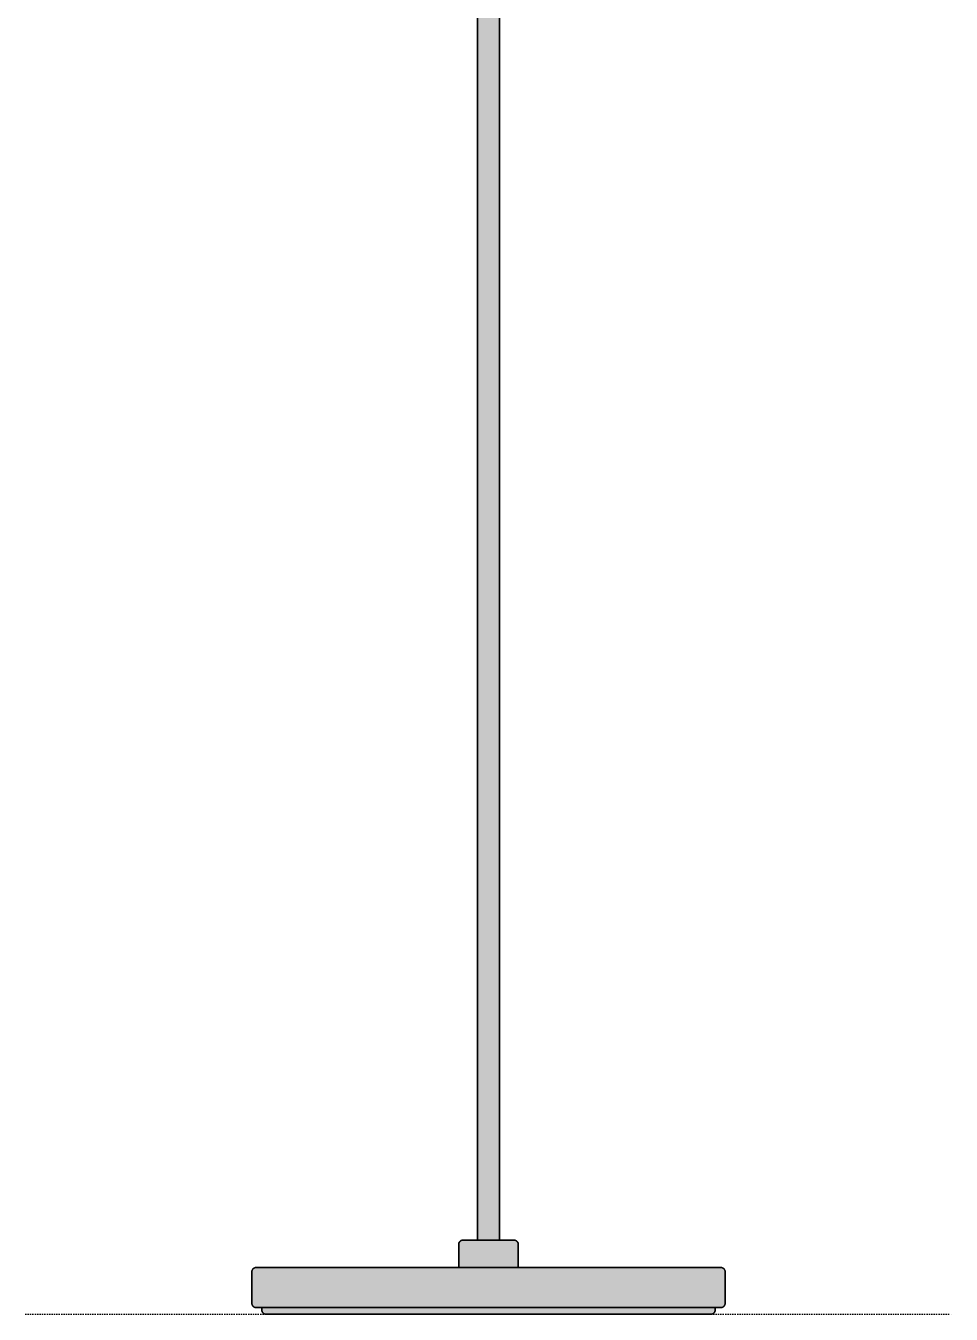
# Model space of a CAD drawing. Header units: millimetres. Extents: x 0 to 2227, y -2 to 1183.
# Drawn here: x 0 to 425, y 0 to 591 of the extents above; entities that cross this region are included whole.
import ezdxf

# ---------------------------------------------------------------- set-up
doc = ezdxf.new("R2010")
doc.units = ezdxf.units.MM
doc.linetypes.add('Dots', pattern=[1, 0, -1])
doc.layers.add('Blocks', color=7, linetype='Continuous')
doc.layers.add('Blocks$Fill', color=7, linetype='Continuous', true_color=0xffffff)
for name, color, linetype, lineweight, true_color in [('Blocks$Inner', 7, 'Continuous', 25, 0x007f00), ('Blocks$Outline', 7, 'Continuous', 35, 0xff3f3f), ('Groud', 7, 'Dots', 25, 0x243775)]:
    doc.layers.add(name, color=color, linetype=linetype, lineweight=lineweight, true_color=true_color)

# ---------------------------------------------------------------- blocks, each defined once
blk = doc.blocks.new('MS011 Floor Lamp Front')
at = {"layer": 'Blocks$Fill'}
blk.add_hatch(color=256, dxfattribs=at).paths.add_polyline_path([(198.73, 21.45), (105.66, 21.45), (105.56, 21.44), (105.46, 21.43), (105.36, 21.41), (105.26, 21.39), (105.16, 21.36), (105.07, 21.33), (104.98, 21.29), (104.89, 21.25), (104.8, 21.21), (104.72, 21.16), (104.63, 21.1), (104.55, 21.05), (104.53, 21.03), (104.53, 21.03), (104.53, 21.03), (104.53, 21.03), (104.53, 21.03), (104.52, 21.03), (104.52, 21.03), (104.52, 21.02), (104.52, 21.02), (104.52, 21.02), (104.52, 21.02), (104.52, 21.02), (104.52, 21.02), (104.52, 21.02), (104.5, 21), (104.49, 21), (104.49, 21), (104.49, 21), (104.49, 21), (104.49, 21), (104.49, 21), (104.49, 21), (104.49, 20.99), (104.48, 20.99), (104.48, 20.99), (104.48, 20.99), (104.48, 20.99), (104.48, 20.99), (104.4, 20.92), (104.33, 20.86), (104.27, 20.79), (104.2, 20.71), (104.14, 20.64), (104.09, 20.56), (104.03, 20.47), (103.98, 20.39), (103.94, 20.3), (103.9, 20.21), (103.86, 20.12), (103.83, 20.03), (103.8, 19.93), (103.78, 19.83), (103.76, 19.73), (103.75, 19.63), (103.74, 19.53), (103.74, 19.43), (103.74, 5.07), (103.74, 4.96), (103.75, 4.86), (103.76, 4.76), (103.78, 4.66), (103.78, 4.64), (103.78, 4.63), (103.79, 4.63), (103.79, 4.63), (103.79, 4.63), (103.79, 4.63), (103.79, 4.63), (103.79, 4.62), (103.79, 4.62), (103.79, 4.62), (103.79, 4.62), (103.79, 4.62), (103.79, 4.62), (103.79, 4.62), (103.79, 4.61), (103.79, 4.61), (103.79, 4.61), (103.79, 4.61), (103.79, 4.61), (103.79, 4.61), (103.79, 4.6), (103.79, 4.6), (103.79, 4.6), (103.79, 4.6), (103.79, 4.6), (103.79, 4.6), (103.79, 4.6), (103.79, 4.59), (103.79, 4.59), (103.79, 4.59), (103.8, 4.59), (103.8, 4.56), (103.83, 4.47), (103.86, 4.37), (103.9, 4.28), (103.94, 4.19), (103.98, 4.1), (104.03, 4.02), (104.09, 3.94), (104.14, 3.86), (104.2, 3.78), (104.27, 3.71), (104.33, 3.64), (104.4, 3.57), (104.48, 3.5), (104.55, 3.44), (104.63, 3.39), (104.72, 3.33), (104.8, 3.29), (104.89, 3.24), (104.98, 3.2), (105.07, 3.16), (105.16, 3.13), (105.26, 3.1), (105.36, 3.08), (105.46, 3.06), (105.56, 3.05), (105.66, 3.04), (105.76, 3.04), (108.3, 3.04), (108.3, 2.03), (108.3, 1.92), (108.31, 1.82), (108.31, 1.77), (108.32, 1.72), (108.33, 1.67), (108.34, 1.62), (108.36, 1.52), (108.39, 1.43), (108.42, 1.33), (108.46, 1.24), (108.5, 1.15), (108.54, 1.06), (108.59, 0.98), (108.65, 0.9), (108.7, 0.82), (108.76, 0.74), (108.83, 0.67), (108.89, 0.6), (108.96, 0.53), (109.04, 0.46), (109.11, 0.4), (109.19, 0.35), (109.28, 0.29), (109.36, 0.25), (109.45, 0.2), (109.54, 0.16), (109.63, 0.12), (109.72, 0.09), (109.82, 0.06), (109.92, 0.04), (110.02, 0.02), (110.12, 0.01), (110.22, 0), (110.33, 0), (314.37, 0), (314.48, 0), (314.58, 0.01), (314.68, 0.02), (314.78, 0.04), (314.88, 0.06), (314.98, 0.09), (315.07, 0.12), (315.16, 0.16), (315.25, 0.2), (315.34, 0.25), (315.42, 0.29), (315.51, 0.35), (315.59, 0.4), (315.66, 0.46), (315.74, 0.53), (315.81, 0.6), (315.87, 0.67), (315.94, 0.74), (316, 0.82), (316.05, 0.9), (316.11, 0.98), (316.16, 1.06), (316.2, 1.15), (316.24, 1.24), (316.28, 1.33), (316.31, 1.43), (316.34, 1.52), (316.36, 1.62), (316.38, 1.72), (316.39, 1.82), (316.4, 1.92), (316.4, 2.03), (316.4, 3.04), (319.04, 3.04), (319.14, 3.05), (319.24, 3.06), (319.34, 3.08), (319.44, 3.1), (319.54, 3.13), (319.63, 3.16), (319.72, 3.2), (319.81, 3.24), (319.9, 3.29), (319.98, 3.33), (320.07, 3.39), (320.15, 3.44), (320.22, 3.5), (320.3, 3.57), (320.37, 3.64), (320.43, 3.71), (320.5, 3.78), (320.56, 3.86), (320.61, 3.94), (320.67, 4.02), (320.72, 4.1), (320.76, 4.19), (320.78, 4.24), (320.8, 4.28), (320.84, 4.37), (320.87, 4.47), (320.9, 4.56), (320.92, 4.66), (320.94, 4.76), (320.95, 4.86), (320.96, 4.96), (320.96, 5.07), (320.96, 19.43), (320.96, 19.48), (320.96, 19.53), (320.95, 19.63), (320.94, 19.73), (320.92, 19.83), (320.9, 19.93), (320.87, 20.03), (320.84, 20.12), (320.82, 20.17), (320.8, 20.21), (320.76, 20.3), (320.72, 20.39), (320.67, 20.47), (320.62, 20.56), (320.56, 20.64), (320.5, 20.71), (320.43, 20.79), (320.37, 20.86), (320.3, 20.92), (320.22, 20.99), (320.15, 21.05), (320.07, 21.1), (319.98, 21.16), (319.9, 21.21), (319.81, 21.25), (319.72, 21.29), (319.63, 21.33), (319.54, 21.36), (319.44, 21.39), (319.34, 21.41), (319.24, 21.43), (319.14, 21.44), (319.04, 21.45), (318.94, 21.45), (225.97, 21.45), (225.98, 21.51), (225.98, 21.51), (225.98, 21.51), (225.98, 21.51), (225.98, 21.51), (225.98, 21.51), (225.98, 21.51), (225.98, 21.51), (225.98, 21.51), (225.98, 21.51), (225.98, 21.51), (225.98, 21.51), (225.98, 21.51), (225.98, 21.51), (225.98, 21.51), (225.98, 21.51), (225.98, 21.51), (225.98, 21.51), (225.98, 21.51), (225.98, 21.51), (225.98, 21.51), (225.98, 21.51), (225.98, 21.51), (225.98, 21.51), (225.98, 21.51), (225.98, 21.51), (225.98, 21.51), (225.98, 21.51), (225.98, 21.51), (225.98, 21.51), (225.98, 21.51), (225.98, 21.51), (225.98, 21.51), (225.98, 21.51), (225.98, 21.51), (225.98, 21.51), (225.98, 21.51), (225.98, 21.51), (225.98, 21.51), (225.98, 21.51), (225.98, 21.51), (225.99, 21.51), (225.98, 21.51), (225.98, 21.51), (225.99, 21.51), (225.99, 21.51), (225.98, 21.51), (225.99, 21.51), (225.99, 21.51), (225.99, 21.52), (225.99, 21.52), (225.99, 21.52), (225.99, 21.52), (225.99, 21.52), (225.99, 21.52), (225.99, 21.52), (225.99, 21.52), (225.99, 21.52), (225.99, 21.52), (225.99, 21.52), (225.99, 21.52), (225.99, 21.52), (225.99, 21.52), (225.99, 21.52), (225.99, 21.52), (225.99, 21.52), (225.99, 21.52), (225.99, 21.52), (225.99, 21.52), (225.99, 21.52), (225.99, 21.52), (225.99, 21.52), (225.99, 21.52), (225.99, 21.52), (225.99, 21.52), (225.99, 21.52), (225.99, 21.52), (225.99, 21.52), (225.99, 21.52), (225.99, 21.52), (225.99, 21.52), (225.99, 21.52), (225.99, 21.52), (225.99, 21.52), (225.99, 21.52), (225.99, 21.52), (225.99, 21.52), (225.99, 21.52), (225.99, 21.52), (225.99, 21.52), (225.99, 21.52), (225.99, 21.52), (225.99, 21.52), (225.99, 21.52), (225.99, 21.52), (225.99, 21.52), (225.99, 21.52), (225.99, 21.52), (225.99, 21.52), (225.99, 21.52), (225.99, 21.52), (225.99, 21.52), (225.99, 21.52), (225.99, 21.52), (225.99, 21.52), (225.99, 21.52), (225.99, 21.52), (225.99, 21.52), (225.99, 21.52), (225.99, 21.52), (225.99, 21.53), (225.99, 21.53), (225.99, 21.53), (225.99, 21.53), (225.99, 21.53), (225.99, 21.53), (225.99, 21.53), (225.99, 21.53), (225.99, 21.53), (226.01, 21.6), (226.02, 21.63), (226.03, 21.67), (226.03, 21.69), (226.03, 21.71), (226.03, 21.73), (226.03, 21.75), (226.03, 32.06), (226.03, 32.11), (226.03, 32.16), (226.02, 32.22), (226.01, 32.32), (226, 32.37), (226, 32.39), (226, 32.39), (225.99, 32.39), (226, 32.4), (225.99, 32.4), (225.99, 32.4), (225.99, 32.4), (225.99, 32.4), (225.99, 32.4), (225.99, 32.41), (225.99, 32.41), (225.99, 32.41), (225.99, 32.41), (225.99, 32.41), (225.99, 32.41), (225.99, 32.42), (225.99, 32.42), (225.97, 32.51), (225.94, 32.61), (225.91, 32.7), (225.87, 32.8), (225.83, 32.89), (225.79, 32.97), (225.74, 33.06), (225.68, 33.14), (225.63, 33.22), (225.57, 33.3), (225.5, 33.37), (225.44, 33.44), (225.37, 33.51), (225.29, 33.57), (225.22, 33.63), (225.14, 33.69), (225.05, 33.74), (224.97, 33.79), (224.88, 33.84), (224.79, 33.88), (224.7, 33.91), (224.61, 33.94), (224.51, 33.97), (224.41, 34), (224.31, 34.01), (224.21, 34.03), (224.11, 34.03), (224.01, 34.04), (217.42, 34.04), (217.42, 1084.41), (225.42, 1083.86), (232.6, 1082.94), (238.89, 1081.79), (244.2, 1080.55), (248.47, 1079.35), (251.62, 1078.33), (254.23, 1077.34), (254.69, 1077.14), (255.15, 1076.97), (255.61, 1076.83), (256.08, 1076.72), (256.3, 1076.68), (256.53, 1076.65), (256.76, 1076.63), (256.98, 1076.61), (257.2, 1076.61), (257.41, 1076.61), (257.63, 1076.62), (257.83, 1076.65), (258.04, 1076.68), (258.23, 1076.72), (258.43, 1076.77), (258.61, 1076.84), (258.79, 1076.91), (258.96, 1076.99), (259.13, 1077.09), (259.29, 1077.2), (259.37, 1077.25), (259.44, 1077.31), (259.51, 1077.38), (259.58, 1077.44), (259.65, 1077.51), (259.71, 1077.58), (259.78, 1077.66), (259.84, 1077.73), (259.9, 1077.81), (259.95, 1077.9), (260.01, 1077.98), (260.06, 1078.07), (260.11, 1078.17), (260.15, 1078.26), (260.19, 1078.36), (260.23, 1078.46), (260.28, 1078.58), (260.32, 1078.71), (260.35, 1078.84), (260.38, 1078.97), (260.43, 1079.26), (260.45, 1079.4), (260.47, 1079.55), (260.48, 1079.87), (260.48, 1080.21), (260.45, 1080.56), (260.41, 1080.94), (260.35, 1081.33), (260.27, 1081.74), (260.16, 1082.17), (260.03, 1082.62), (259.71, 1083.58), (259.28, 1084.63), (224.9, 1159.87), (224.52, 1160.57), (224.13, 1161.24), (223.72, 1161.89), (223.3, 1162.5), (222.85, 1163.09), (222.4, 1163.65), (221.93, 1164.18), (221.45, 1164.69), (221.45, 1180.8), (221.45, 1180.86), (221.44, 1180.91), (221.44, 1180.96), (221.43, 1181.01), (221.43, 1181.01), (221.43, 1181.01), (221.43, 1181.01), (221.43, 1181.01), (221.43, 1181.02), (221.43, 1181.02), (221.43, 1181.02), (221.43, 1181.02), (221.43, 1181.02), (221.43, 1181.02), (221.43, 1181.02), (221.43, 1181.03), (221.43, 1181.03), (221.42, 1181.03), (221.42, 1181.03), (221.42, 1181.03), (221.42, 1181.04), (221.42, 1181.04), (221.42, 1181.04), (221.42, 1181.04), (221.42, 1181.04), (221.42, 1181.04), (221.42, 1181.05), (221.42, 1181.05), (221.42, 1181.05), (221.42, 1181.05), (221.42, 1181.05), (221.42, 1181.05), (221.42, 1181.05), (221.42, 1181.06), (221.42, 1181.06), (221.41, 1181.11), (221.41, 1181.11), (221.41, 1181.11), (221.41, 1181.11), (221.41, 1181.11), (221.41, 1181.11), (221.41, 1181.12), (221.41, 1181.12), (221.41, 1181.12), (221.41, 1181.12), (221.41, 1181.12), (221.41, 1181.12), (221.41, 1181.13), (221.41, 1181.13), (221.41, 1181.13), (221.41, 1181.13), (221.41, 1181.13), (221.41, 1181.13), (221.4, 1181.13), (221.4, 1181.14), (221.4, 1181.14), (221.4, 1181.14), (221.4, 1181.14), (221.4, 1181.14), (221.4, 1181.14), (221.4, 1181.15), (221.4, 1181.15), (221.4, 1181.15), (221.4, 1181.15), (221.4, 1181.15), (221.4, 1181.15), (221.4, 1181.15), (221.4, 1181.16), (221.39, 1181.21), (221.36, 1181.3), (221.33, 1181.4), (221.29, 1181.49), (221.25, 1181.58), (221.21, 1181.66), (221.16, 1181.75), (221.11, 1181.83), (221.05, 1181.91), (221.02, 1181.95), (220.99, 1181.99), (220.92, 1182.06), (220.91, 1182.08), (220.89, 1182.1), (220.86, 1182.13), (220.79, 1182.2), (220.71, 1182.26), (220.64, 1182.32), (220.56, 1182.38), (220.47, 1182.43), (220.39, 1182.48), (220.3, 1182.53), (220.21, 1182.57), (220.12, 1182.6), (220.03, 1182.64), (219.93, 1182.66), (219.83, 1182.69), (219.73, 1182.7), (219.63, 1182.72), (219.53, 1182.72), (219.43, 1182.73), (205.28, 1182.73), (205.22, 1182.73), (205.22, 1182.73), (205.22, 1182.73), (205.22, 1182.73), (205.22, 1182.73), (205.21, 1182.73), (205.21, 1182.73), (205.2, 1182.73), (205.2, 1182.73), (205.2, 1182.73), (205.2, 1182.73), (205.2, 1182.73), (205.2, 1182.73), (205.19, 1182.73), (205.19, 1182.73), (205.19, 1182.73), (205.19, 1182.73), (205.19, 1182.73), (205.18, 1182.72), (205.18, 1182.73), (205.18, 1182.72), (205.18, 1182.72), (205.18, 1182.72), (205.18, 1182.72), (205.17, 1182.72), (205.17, 1182.72), (205.17, 1182.72), (205.07, 1182.72), (204.97, 1182.7), (204.87, 1182.69), (204.77, 1182.66), (204.67, 1182.64), (204.58, 1182.6), (204.53, 1182.59), (204.49, 1182.57), (204.4, 1182.53), (204.31, 1182.48), (204.23, 1182.43), (204.14, 1182.38), (204.06, 1182.32), (203.99, 1182.26), (203.91, 1182.2), (203.84, 1182.13), (203.78, 1182.06), (203.71, 1181.99), (203.65, 1181.91), (203.6, 1181.83), (203.54, 1181.75), (203.49, 1181.66), (203.45, 1181.58), (203.41, 1181.49), (203.37, 1181.4), (203.34, 1181.3), (203.31, 1181.2), (203.29, 1181.11), (203.27, 1181.01), (203.26, 1180.91), (203.25, 1180.8), (203.25, 1180.7), (203.25, 1165.62), (202.79, 1165.15), (202.34, 1164.66), (201.91, 1164.14), (201.49, 1163.59), (201.09, 1163.01), (200.71, 1162.4), (200.36, 1161.76), (200.02, 1161.08), (166.24, 1087.26), (165.59, 1085.89), (165.06, 1084.59), (164.84, 1083.97), (164.65, 1083.37), (164.49, 1082.79), (164.37, 1082.23), (164.28, 1081.7), (164.25, 1081.44), (164.23, 1081.19), (164.22, 1080.95), (164.22, 1080.71), (164.23, 1080.48), (164.25, 1080.26), (164.28, 1080.05), (164.32, 1079.84), (164.37, 1079.64), (164.4, 1079.54), (164.44, 1079.45), (164.51, 1079.26), (164.6, 1079.09), (164.64, 1079), (164.69, 1078.92), (164.74, 1078.84), (164.8, 1078.76), (164.87, 1078.66), (164.95, 1078.57), (165.03, 1078.48), (165.12, 1078.39), (165.21, 1078.31), (165.31, 1078.23), (165.41, 1078.15), (165.52, 1078.08), (165.63, 1078.01), (165.75, 1077.95), (165.87, 1077.89), (166, 1077.83), (166.13, 1077.78), (166.27, 1077.73), (166.41, 1077.68), (166.56, 1077.64), (166.87, 1077.57), (167.2, 1077.52), (167.56, 1077.48), (167.94, 1077.46), (168.34, 1077.45), (168.76, 1077.47), (169.68, 1077.55), (174.73, 1079.12), (179.7, 1080.47), (184.57, 1081.59), (189.35, 1082.51), (198.56, 1083.79), (207.28, 1084.4), (207.28, 34.04), (200.59, 34.03), (200.49, 34.03), (200.39, 34.01), (200.29, 34), (200.19, 33.97), (200.09, 33.94), (200, 33.91), (199.91, 33.88), (199.82, 33.84), (199.73, 33.79), (199.65, 33.74), (199.56, 33.69), (199.48, 33.63), (199.41, 33.57), (199.33, 33.51), (199.26, 33.44), (199.2, 33.37), (199.13, 33.3), (199.07, 33.22), (199.02, 33.14), (198.96, 33.06), (198.91, 32.97), (198.87, 32.89), (198.83, 32.8), (198.79, 32.7), (198.76, 32.61), (198.73, 32.51), (198.71, 32.42), (198.69, 32.32), (198.68, 32.22), (198.67, 32.11), (198.67, 32.01), (198.67, 21.75), (198.67, 21.75), (198.67, 21.75), (198.67, 21.75), (198.67, 21.75), (198.67, 21.75), (198.67, 21.75), (198.67, 21.75), (198.67, 21.75), (198.67, 21.75), (198.67, 21.75), (198.67, 21.75), (198.67, 21.75), (198.67, 21.75), (198.67, 21.75), (198.67, 21.75), (198.67, 21.74), (198.67, 21.74), (198.67, 21.74), (198.67, 21.74), (198.67, 21.74), (198.67, 21.74), (198.67, 21.74), (198.67, 21.74), (198.67, 21.74), (198.67, 21.74), (198.67, 21.74), (198.67, 21.74), (198.67, 21.74), (198.67, 21.74), (198.67, 21.74), (198.67, 21.74), (198.67, 21.74), (198.67, 21.74), (198.67, 21.74), (198.67, 21.74), (198.67, 21.74), (198.67, 21.74), (198.67, 21.74), (198.67, 21.74), (198.67, 21.74), (198.67, 21.74), (198.67, 21.74), (198.67, 21.74), (198.67, 21.74), (198.67, 21.74), (198.67, 21.74), (198.67, 21.74), (198.67, 21.74), (198.67, 21.74), (198.67, 21.74), (198.67, 21.74), (198.67, 21.74), (198.67, 21.74), (198.67, 21.74), (198.67, 21.74), (198.67, 21.74), (198.67, 21.74), (198.67, 21.74), (198.67, 21.74), (198.67, 21.74), (198.67, 21.74), (198.67, 21.74), (198.67, 21.74), (198.67, 21.74), (198.67, 21.73), (198.67, 21.73), (198.67, 21.73), (198.67, 21.73), (198.67, 21.73), (198.67, 21.73), (198.67, 21.73), (198.67, 21.73), (198.67, 21.73), (198.67, 21.73), (198.67, 21.73), (198.67, 21.73), (198.67, 21.73), (198.67, 21.73), (198.67, 21.73), (198.67, 21.73), (198.67, 21.73), (198.67, 21.73), (198.67, 21.73), (198.67, 21.73), (198.67, 21.73), (198.67, 21.73), (198.67, 21.73), (198.67, 21.73), (198.67, 21.73), (198.67, 21.73), (198.67, 21.73), (198.67, 21.73), (198.67, 21.73), (198.67, 21.73), (198.67, 21.73), (198.67, 21.73), (198.67, 21.73), (198.67, 21.73), (198.67, 21.73), (198.67, 21.73), (198.67, 21.73), (198.67, 21.73), (198.67, 21.73), (198.67, 21.73), (198.67, 21.73), (198.67, 21.73), (198.67, 21.73), (198.67, 21.73), (198.67, 21.73), (198.67, 21.73), (198.67, 21.73), (198.67, 21.73), (198.67, 21.73), (198.67, 21.73), (198.67, 21.73), (198.67, 21.73), (198.67, 21.73), (198.67, 21.73), (198.67, 21.72), (198.67, 21.72), (198.67, 21.72), (198.67, 21.72), (198.67, 21.72), (198.67, 21.72), (198.67, 21.72), (198.67, 21.72), (198.67, 21.72), (198.67, 21.72), (198.67, 21.72), (198.67, 21.72), (198.67, 21.72), (198.67, 21.72), (198.67, 21.72), (198.67, 21.72), (198.67, 21.72), (198.67, 21.72), (198.67, 21.72), (198.67, 21.72), (198.67, 21.72), (198.67, 21.72), (198.67, 21.72), (198.67, 21.72), (198.67, 21.72), (198.67, 21.72), (198.67, 21.72), (198.67, 21.72), (198.67, 21.72), (198.67, 21.72), (198.67, 21.72), (198.67, 21.72), (198.67, 21.72), (198.67, 21.72), (198.67, 21.72), (198.67, 21.72), (198.67, 21.72), (198.67, 21.72), (198.67, 21.72), (198.67, 21.72), (198.67, 21.72), (198.67, 21.72), (198.67, 21.72), (198.67, 21.72), (198.67, 21.72), (198.67, 21.72), (198.67, 21.71), (198.67, 21.71), (198.67, 21.71), (198.67, 21.71), (198.67, 21.71), (198.67, 21.71), (198.67, 21.71), (198.67, 21.71), (198.67, 21.71), (198.67, 21.71), (198.67, 21.71), (198.67, 21.71), (198.67, 21.71), (198.67, 21.71), (198.67, 21.71), (198.67, 21.71), (198.67, 21.71), (198.67, 21.71), (198.67, 21.71), (198.67, 21.71), (198.67, 21.71), (198.67, 21.71), (198.67, 21.71), (198.67, 21.71), (198.67, 21.71), (198.67, 21.71), (198.67, 21.71), (198.67, 21.71), (198.67, 21.71), (198.67, 21.71), (198.67, 21.71), (198.67, 21.71), (198.67, 21.71), (198.67, 21.71), (198.67, 21.71), (198.67, 21.7), (198.67, 21.7), (198.67, 21.7), (198.67, 21.7), (198.67, 21.7), (198.67, 21.7), (198.67, 21.7), (198.67, 21.7), (198.67, 21.7), (198.67, 21.7), (198.67, 21.7), (198.67, 21.7), (198.67, 21.7), (198.67, 21.7), (198.67, 21.7), (198.67, 21.7), (198.67, 21.7), (198.67, 21.7), (198.67, 21.7), (198.67, 21.7), (198.67, 21.7), (198.67, 21.7), (198.67, 21.7), (198.67, 21.7), (198.67, 21.7), (198.67, 21.7), (198.67, 21.7), (198.67, 21.7), (198.67, 21.7), (198.67, 21.7), (198.67, 21.7), (198.67, 21.7), (198.67, 21.7), (198.67, 21.7), (198.67, 21.7), (198.67, 21.7), (198.67, 21.7), (198.67, 21.7), (198.67, 21.7), (198.67, 21.7), (198.67, 21.7), (198.67, 21.7), (198.67, 21.7), (198.67, 21.7), (198.67, 21.7), (198.67, 21.7), (198.67, 21.7), (198.67, 21.7), (198.67, 21.7), (198.67, 21.7), (198.67, 21.7), (198.67, 21.7), (198.67, 21.7), (198.67, 21.7), (198.67, 21.7), (198.67, 21.7), (198.67, 21.69), (198.67, 21.69), (198.67, 21.69), (198.67, 21.69), (198.67, 21.69), (198.67, 21.69), (198.67, 21.69), (198.67, 21.69), (198.67, 21.69), (198.67, 21.69), (198.67, 21.69), (198.67, 21.69), (198.67, 21.69), (198.67, 21.69), (198.67, 21.69), (198.67, 21.69), (198.67, 21.69), (198.67, 21.69), (198.67, 21.69), (198.67, 21.69), (198.67, 21.69), (198.67, 21.69), (198.67, 21.69), (198.67, 21.69), (198.67, 21.69), (198.67, 21.69), (198.67, 21.69), (198.67, 21.69), (198.67, 21.69), (198.67, 21.69), (198.67, 21.69), (198.67, 21.69), (198.67, 21.69), (198.67, 21.69), (198.67, 21.69), (198.67, 21.69), (198.67, 21.69), (198.67, 21.69), (198.67, 21.69), (198.67, 21.69), (198.67, 21.69), (198.67, 21.69), (198.67, 21.69), (198.67, 21.69), (198.67, 21.69), (198.67, 21.69), (198.67, 21.69), (198.67, 21.69), (198.67, 21.69), (198.67, 21.69), (198.67, 21.69), (198.67, 21.69), (198.67, 21.69), (198.67, 21.69), (198.67, 21.69), (198.67, 21.69), (198.67, 21.69), (198.67, 21.69), (198.67, 21.68), (198.67, 21.68), (198.67, 21.68), (198.67, 21.68), (198.67, 21.68), (198.67, 21.68), (198.67, 21.68), (198.67, 21.68), (198.67, 21.68), (198.67, 21.68), (198.67, 21.68), (198.67, 21.68), (198.67, 21.68), (198.67, 21.68), (198.67, 21.68), (198.67, 21.68), (198.67, 21.68), (198.67, 21.68), (198.67, 21.68), (198.67, 21.68), (198.67, 21.68), (198.67, 21.68), (198.67, 21.68), (198.67, 21.68), (198.67, 21.68), (198.67, 21.68), (198.68, 21.67), (198.68, 21.63), (198.68, 21.63), (198.68, 21.63), (198.68, 21.63), (198.68, 21.63), (198.68, 21.63), (198.68, 21.63), (198.68, 21.63), (198.68, 21.63), (198.68, 21.63), (198.68, 21.63), (198.68, 21.63), (198.68, 21.63), (198.68, 21.63), (198.68, 21.63), (198.68, 21.63), (198.68, 21.63), (198.68, 21.63), (198.68, 21.63), (198.68, 21.63), (198.68, 21.63), (198.68, 21.63), (198.68, 21.63), (198.68, 21.63), (198.68, 21.63), (198.68, 21.63), (198.68, 21.63), (198.68, 21.63), (198.68, 21.63), (198.68, 21.63), (198.68, 21.63), (198.68, 21.63), (198.68, 21.63), (198.68, 21.63), (198.68, 21.63), (198.68, 21.63), (198.68, 21.63), (198.68, 21.63), (198.68, 21.63), (198.68, 21.63), (198.68, 21.63), (198.68, 21.63), (198.68, 21.63), (198.68, 21.63), (198.68, 21.63), (198.68, 21.63), (198.69, 21.63), (198.69, 21.63), (198.69, 21.63), (198.68, 21.63), (198.68, 21.63), (198.69, 21.63), (198.69, 21.63), (198.69, 21.63), (198.69, 21.63), (198.69, 21.63), (198.69, 21.63), (198.69, 21.63), (198.69, 21.63), (198.69, 21.63), (198.69, 21.62), (198.69, 21.62), (198.69, 21.62), (198.69, 21.62), (198.69, 21.62), (198.69, 21.62), (198.69, 21.62), (198.69, 21.62), (198.69, 21.62), (198.69, 21.62), (198.69, 21.62), (198.69, 21.62), (198.69, 21.62), (198.69, 21.62), (198.69, 21.62), (198.69, 21.62), (198.69, 21.62), (198.69, 21.62), (198.69, 21.62), (198.69, 21.62), (198.69, 21.62), (198.69, 21.62), (198.69, 21.62), (198.69, 21.62), (198.69, 21.62), (198.69, 21.62), (198.69, 21.62), (198.69, 21.62), (198.69, 21.62), (198.69, 21.62), (198.69, 21.62), (198.69, 21.62), (198.69, 21.62), (198.69, 21.62), (198.69, 21.62), (198.69, 21.62), (198.69, 21.62), (198.69, 21.62), (198.69, 21.62), (198.69, 21.62), (198.69, 21.62), (198.69, 21.62), (198.69, 21.62), (198.69, 21.62), (198.69, 21.62), (198.69, 21.62), (198.69, 21.62), (198.69, 21.62), (198.69, 21.62), (198.69, 21.62), (198.69, 21.62), (198.69, 21.6), (198.72, 21.49), (198.72, 21.47)], flags=0)
at = {"layer": 'Blocks$Inner'}
for points in [[(217.42, 1084.41), (212.47, 1084.5), (207.28, 1084.4), (207.28, 34.04), (217.42, 34.04)], [(217.42, 34.04), (207.28, 34.04), (200.7, 34.04), (200.59, 34.03), (200.49, 34.03), (200.39, 34.01), (200.29, 34), (200.19, 33.97), (200.09, 33.94), (200, 33.91), (199.91, 33.88), (199.82, 33.84), (199.73, 33.79), (199.65, 33.74), (199.56, 33.69), (199.48, 33.63), (199.41, 33.57), (199.33, 33.51), (199.26, 33.44), (199.2, 33.37), (199.13, 33.3), (199.07, 33.22), (199.02, 33.14), (198.96, 33.06), (198.91, 32.97), (198.87, 32.89), (198.83, 32.8), (198.79, 32.7), (198.76, 32.61), (198.73, 32.51), (198.71, 32.42), (198.69, 32.32), (198.68, 32.22), (198.67, 32.11), (198.67, 32.01), (198.67, 21.75), (198.67, 21.74), (198.67, 21.74), (198.67, 21.74), (198.67, 21.74), (198.67, 21.74), (198.67, 21.73), (198.67, 21.73), (198.67, 21.73), (198.67, 21.73), (198.67, 21.73), (198.67, 21.73), (198.67, 21.72), (198.67, 21.72), (198.67, 21.72), (198.67, 21.72), (198.67, 21.72), (198.67, 21.71), (198.67, 21.71), (198.67, 21.71), (198.67, 21.71), (198.67, 21.71), (198.67, 21.7), (198.67, 21.7), (198.67, 21.7), (198.67, 21.7), (198.67, 21.7), (198.67, 21.69), (198.67, 21.69), (198.67, 21.69), (198.67, 21.69), (198.67, 21.69), (198.67, 21.68), (198.67, 21.68), (198.67, 21.68), (198.68, 21.67), (198.68, 21.63), (198.68, 21.63), (198.68, 21.63), (198.68, 21.63), (198.69, 21.63), (198.69, 21.62), (198.69, 21.62), (198.69, 21.62), (198.69, 21.62), (198.69, 21.62), (198.69, 21.6), (198.71, 21.53), (198.72, 21.49), (198.72, 21.47), (198.73, 21.45), (225.97, 21.45), (225.98, 21.49), (225.98, 21.51), (225.98, 21.51), (225.98, 21.51), (225.98, 21.51), (225.99, 21.52), (225.99, 21.52), (225.99, 21.52), (225.99, 21.52), (225.99, 21.52), (225.99, 21.52), (225.99, 21.53), (226.01, 21.6), (226.02, 21.63), (226.03, 21.67), (226.03, 21.69), (226.03, 21.71), (226.03, 21.73), (226.03, 21.75), (226.03, 32.01), (226.03, 32.06), (226.03, 32.11), (226.03, 32.16), (226.02, 32.22), (226.01, 32.32), (226, 32.37), (226, 32.39), (225.99, 32.39), (225.99, 32.4), (225.99, 32.4), (225.99, 32.4), (225.99, 32.41), (225.99, 32.41), (225.99, 32.41), (225.99, 32.42), (225.97, 32.51), (225.94, 32.61), (225.91, 32.7), (225.87, 32.8), (225.83, 32.89), (225.79, 32.97), (225.74, 33.06), (225.68, 33.14), (225.63, 33.22), (225.57, 33.3), (225.5, 33.37), (225.44, 33.44), (225.37, 33.51), (225.29, 33.57), (225.22, 33.63), (225.14, 33.69), (225.05, 33.74), (224.97, 33.79), (224.88, 33.84), (224.79, 33.88), (224.7, 33.91), (224.61, 33.94), (224.51, 33.97), (224.41, 34), (224.31, 34.01), (224.21, 34.03), (224.11, 34.03), (224.01, 34.04)], [(225.97, 21.45), (198.73, 21.45), (105.76, 21.45), (105.66, 21.45), (105.56, 21.44), (105.46, 21.43), (105.36, 21.41), (105.26, 21.39), (105.16, 21.36), (105.07, 21.33), (104.98, 21.29), (104.89, 21.25), (104.8, 21.21), (104.72, 21.16), (104.63, 21.1), (104.55, 21.05), (104.53, 21.03), (104.53, 21.03), (104.53, 21.03), (104.52, 21.03), (104.52, 21.02), (104.52, 21.02), (104.52, 21.02), (104.52, 21.02), (104.5, 21), (104.49, 21), (104.49, 21), (104.49, 21), (104.49, 21), (104.48, 20.99), (104.48, 20.99), (104.48, 20.99), (104.48, 20.99), (104.4, 20.92), (104.33, 20.86), (104.27, 20.79), (104.2, 20.71), (104.14, 20.64), (104.09, 20.56), (104.03, 20.47), (103.98, 20.39), (103.94, 20.3), (103.9, 20.21), (103.86, 20.12), (103.83, 20.03), (103.8, 19.93), (103.78, 19.83), (103.76, 19.73), (103.75, 19.63), (103.74, 19.53), (103.74, 19.43), (103.74, 5.07), (103.74, 4.96), (103.75, 4.86), (103.76, 4.76), (103.78, 4.66), (103.78, 4.64), (103.79, 4.63), (103.79, 4.63), (103.79, 4.63), (103.79, 4.62), (103.79, 4.62), (103.79, 4.62), (103.79, 4.61), (103.79, 4.61), (103.79, 4.61), (103.79, 4.6), (103.79, 4.6), (103.79, 4.6), (103.79, 4.6), (103.79, 4.59), (103.8, 4.59), (103.8, 4.59), (103.8, 4.56), (103.83, 4.47), (103.86, 4.37), (103.9, 4.28), (103.94, 4.19), (103.98, 4.1), (104.03, 4.02), (104.09, 3.94), (104.14, 3.86), (104.2, 3.78), (104.27, 3.71), (104.33, 3.64), (104.4, 3.57), (104.48, 3.5), (104.55, 3.44), (104.63, 3.39), (104.72, 3.33), (104.8, 3.29), (104.89, 3.24), (104.98, 3.2), (105.07, 3.16), (105.16, 3.13), (105.26, 3.1), (105.36, 3.08), (105.46, 3.06), (105.56, 3.05), (105.66, 3.04), (105.76, 3.04), (108.3, 3.04), (316.4, 3.04), (318.94, 3.04), (319.04, 3.04), (319.14, 3.05), (319.24, 3.06), (319.34, 3.08), (319.44, 3.1), (319.54, 3.13), (319.63, 3.16), (319.72, 3.2), (319.81, 3.24), (319.9, 3.29), (319.98, 3.33), (320.07, 3.39), (320.15, 3.44), (320.22, 3.5), (320.3, 3.57), (320.37, 3.64), (320.43, 3.71), (320.5, 3.78), (320.56, 3.86), (320.61, 3.94), (320.67, 4.02), (320.72, 4.1), (320.76, 4.19), (320.78, 4.24), (320.8, 4.28), (320.84, 4.37), (320.87, 4.47), (320.9, 4.56), (320.92, 4.66), (320.94, 4.76), (320.95, 4.86), (320.96, 4.96), (320.96, 5.07), (320.96, 19.43), (320.96, 19.48), (320.96, 19.53), (320.95, 19.63), (320.94, 19.73), (320.92, 19.83), (320.9, 19.93), (320.87, 20.03), (320.84, 20.12), (320.82, 20.17), (320.8, 20.21), (320.76, 20.3), (320.72, 20.39), (320.67, 20.47), (320.62, 20.56), (320.56, 20.64), (320.5, 20.71), (320.43, 20.79), (320.37, 20.86), (320.3, 20.92), (320.22, 20.99), (320.15, 21.05), (320.07, 21.1), (319.98, 21.16), (319.9, 21.21), (319.81, 21.25), (319.72, 21.29), (319.63, 21.33), (319.54, 21.36), (319.44, 21.39), (319.34, 21.41), (319.24, 21.43), (319.14, 21.44), (319.04, 21.45), (318.94, 21.45)], [(108.3, 2.03), (108.3, 1.97), (108.3, 1.92), (108.31, 1.82), (108.31, 1.77), (108.32, 1.72), (108.33, 1.67), (108.34, 1.62), (108.36, 1.52), (108.39, 1.43), (108.42, 1.33), (108.46, 1.24), (108.5, 1.15), (108.54, 1.06), (108.59, 0.98), (108.65, 0.9), (108.7, 0.82), (108.76, 0.74), (108.83, 0.67), (108.89, 0.6), (108.96, 0.53), (109.04, 0.46), (109.11, 0.4), (109.19, 0.35), (109.28, 0.29), (109.36, 0.25), (109.45, 0.2), (109.54, 0.16), (109.63, 0.12), (109.72, 0.09), (109.82, 0.06), (109.92, 0.04), (110.02, 0.02), (110.12, 0.01), (110.22, 0), (110.33, 0), (314.37, 0), (314.48, 0), (314.58, 0.01), (314.68, 0.02), (314.78, 0.04), (314.88, 0.06), (314.98, 0.09), (315.07, 0.12), (315.16, 0.16), (315.25, 0.2), (315.34, 0.25), (315.42, 0.29), (315.51, 0.35), (315.59, 0.4), (315.66, 0.46), (315.74, 0.53), (315.81, 0.6), (315.87, 0.67), (315.94, 0.74), (316, 0.82), (316.05, 0.9), (316.11, 0.98), (316.16, 1.06), (316.2, 1.15), (316.24, 1.24), (316.28, 1.33), (316.31, 1.43), (316.34, 1.52), (316.36, 1.62), (316.38, 1.72), (316.39, 1.82), (316.4, 1.92), (316.4, 2.03), (316.4, 3.04), (108.3, 3.04)]]:
    blk.add_lwpolyline(points, close=True, dxfattribs=at)
at = {"layer": 'Blocks$Outline'}
for points in [[(207.28, 1084.4), (207.28, 34.04)], [(217.42, 34.04), (217.42, 1084.41)], [(207.28, 34.04), (200.7, 34.04), (200.59, 34.03), (200.49, 34.03), (200.39, 34.01), (200.29, 34), (200.19, 33.97), (200.09, 33.94), (200, 33.91), (199.91, 33.88), (199.82, 33.84), (199.73, 33.79), (199.65, 33.74), (199.56, 33.69), (199.48, 33.63), (199.41, 33.57), (199.33, 33.51), (199.26, 33.44), (199.2, 33.37), (199.13, 33.3), (199.07, 33.22), (199.02, 33.14), (198.96, 33.06), (198.91, 32.97), (198.87, 32.89), (198.83, 32.8), (198.79, 32.7), (198.76, 32.61), (198.73, 32.51), (198.71, 32.42), (198.69, 32.32), (198.68, 32.22), (198.67, 32.11), (198.67, 32.01), (198.67, 21.75), (198.67, 21.75), (198.67, 21.75), (198.67, 21.75), (198.67, 21.75), (198.67, 21.75), (198.67, 21.75), (198.67, 21.75), (198.67, 21.75), (198.67, 21.75), (198.67, 21.75), (198.67, 21.75), (198.67, 21.75), (198.67, 21.75), (198.67, 21.75), (198.67, 21.75), (198.67, 21.75), (198.67, 21.75), (198.67, 21.75), (198.67, 21.74), (198.67, 21.74), (198.67, 21.74), (198.67, 21.74), (198.67, 21.74), (198.67, 21.74), (198.67, 21.74), (198.67, 21.74), (198.67, 21.74), (198.67, 21.74), (198.67, 21.74), (198.67, 21.74), (198.67, 21.74), (198.67, 21.74), (198.67, 21.74), (198.67, 21.74), (198.67, 21.74), (198.67, 21.74), (198.67, 21.74), (198.67, 21.74), (198.67, 21.74), (198.67, 21.74), (198.67, 21.74), (198.67, 21.74), (198.67, 21.74), (198.67, 21.74), (198.67, 21.74), (198.67, 21.74), (198.67, 21.74), (198.67, 21.74), (198.67, 21.74), (198.67, 21.74), (198.67, 21.74), (198.67, 21.74), (198.67, 21.74), (198.67, 21.74), (198.67, 21.74), (198.67, 21.74), (198.67, 21.74), (198.67, 21.74), (198.67, 21.74), (198.67, 21.74), (198.67, 21.74), (198.67, 21.74), (198.67, 21.74), (198.67, 21.74), (198.67, 21.74), (198.67, 21.74), (198.67, 21.74), (198.67, 21.74), (198.67, 21.74), (198.67, 21.74), (198.67, 21.74), (198.67, 21.74), (198.67, 21.74), (198.67, 21.73), (198.67, 21.73), (198.67, 21.73), (198.67, 21.73), (198.67, 21.73), (198.67, 21.73), (198.67, 21.73), (198.67, 21.73), (198.67, 21.73), (198.67, 21.73), (198.67, 21.73), (198.67, 21.73), (198.67, 21.73), (198.67, 21.73), (198.67, 21.73), (198.67, 21.73), (198.67, 21.73), (198.67, 21.73), (198.67, 21.73), (198.67, 21.73), (198.67, 21.73), (198.67, 21.73), (198.67, 21.73), (198.67, 21.73), (198.67, 21.73), (198.67, 21.73), (198.67, 21.73), (198.67, 21.73), (198.67, 21.73), (198.67, 21.73), (198.67, 21.73), (198.67, 21.73), (198.67, 21.73), (198.67, 21.73), (198.67, 21.73), (198.67, 21.73), (198.67, 21.73), (198.67, 21.73), (198.67, 21.73), (198.67, 21.73), (198.67, 21.73), (198.67, 21.73), (198.67, 21.73), (198.67, 21.73), (198.67, 21.73), (198.67, 21.73), (198.67, 21.73), (198.67, 21.73), (198.67, 21.73), (198.67, 21.73), (198.67, 21.73), (198.67, 21.73), (198.67, 21.73), (198.67, 21.73), (198.67, 21.73), (198.67, 21.73), (198.67, 21.73), (198.67, 21.73), (198.67, 21.73), (198.67, 21.73), (198.67, 21.73), (198.67, 21.73), (198.67, 21.72), (198.67, 21.72), (198.67, 21.72), (198.67, 21.72), (198.67, 21.72), (198.67, 21.72), (198.67, 21.72), (198.67, 21.72), (198.67, 21.72), (198.67, 21.72), (198.67, 21.72), (198.67, 21.72), (198.67, 21.72), (198.67, 21.72), (198.67, 21.72), (198.67, 21.72), (198.67, 21.72), (198.67, 21.72), (198.67, 21.72), (198.67, 21.72), (198.67, 21.72), (198.67, 21.72), (198.67, 21.72), (198.67, 21.72), (198.67, 21.72), (198.67, 21.72), (198.67, 21.72), (198.67, 21.72), (198.67, 21.72), (198.67, 21.72), (198.67, 21.72), (198.67, 21.72), (198.67, 21.72), (198.67, 21.72), (198.67, 21.72), (198.67, 21.72), (198.67, 21.72), (198.67, 21.72), (198.67, 21.72), (198.67, 21.72), (198.67, 21.72), (198.67, 21.72), (198.67, 21.72), (198.67, 21.72), (198.67, 21.72), (198.67, 21.72), (198.67, 21.72), (198.67, 21.72), (198.67, 21.72), (198.67, 21.72), (198.67, 21.72), (198.67, 21.72), (198.67, 21.72), (198.67, 21.72), (198.67, 21.72), (198.67, 21.72), (198.67, 21.71), (198.67, 21.71), (198.67, 21.71), (198.67, 21.71), (198.67, 21.71), (198.67, 21.71), (198.67, 21.71), (198.67, 21.71), (198.67, 21.71), (198.67, 21.71), (198.67, 21.71), (198.67, 21.71), (198.67, 21.71), (198.67, 21.71), (198.67, 21.71), (198.67, 21.71), (198.67, 21.71), (198.67, 21.71), (198.67, 21.71), (198.67, 21.71), (198.67, 21.71), (198.67, 21.71), (198.67, 21.71), (198.67, 21.71), (198.67, 21.71), (198.67, 21.71), (198.67, 21.71), (198.67, 21.71), (198.67, 21.71), (198.67, 21.71), (198.67, 21.71), (198.67, 21.71), (198.67, 21.71), (198.67, 21.71), (198.67, 21.71), (198.67, 21.71), (198.67, 21.71), (198.67, 21.71), (198.67, 21.71), (198.67, 21.71), (198.67, 21.71), (198.67, 21.71), (198.67, 21.71), (198.67, 21.71), (198.67, 21.71), (198.67, 21.7), (198.67, 21.7), (198.67, 21.7), (198.67, 21.7), (198.67, 21.7), (198.67, 21.7), (198.67, 21.7), (198.67, 21.7), (198.67, 21.7), (198.67, 21.7), (198.67, 21.7), (198.67, 21.7), (198.67, 21.7), (198.67, 21.7), (198.67, 21.7), (198.67, 21.7), (198.67, 21.7), (198.67, 21.7), (198.67, 21.7), (198.67, 21.7), (198.67, 21.7), (198.67, 21.7), (198.67, 21.7), (198.67, 21.7), (198.67, 21.7), (198.67, 21.7), (198.67, 21.7), (198.67, 21.7), (198.67, 21.7), (198.67, 21.7), (198.67, 21.7), (198.67, 21.7), (198.67, 21.7), (198.67, 21.7), (198.67, 21.7), (198.67, 21.7), (198.67, 21.7), (198.67, 21.7), (198.67, 21.7), (198.67, 21.7), (198.67, 21.7), (198.67, 21.7), (198.67, 21.7), (198.67, 21.7), (198.67, 21.7), (198.67, 21.7), (198.67, 21.7), (198.67, 21.7), (198.67, 21.7), (198.67, 21.7), (198.67, 21.7), (198.67, 21.7), (198.67, 21.7), (198.67, 21.7), (198.67, 21.7), (198.67, 21.7), (198.67, 21.7), (198.67, 21.7), (198.67, 21.7), (198.67, 21.7), (198.67, 21.7), (198.67, 21.7), (198.67, 21.7), (198.67, 21.7), (198.67, 21.7), (198.67, 21.7), (198.67, 21.7), (198.67, 21.7), (198.67, 21.69), (198.67, 21.69), (198.67, 21.69), (198.67, 21.69), (198.67, 21.69), (198.67, 21.69), (198.67, 21.69), (198.67, 21.69), (198.67, 21.69), (198.67, 21.69), (198.67, 21.69), (198.67, 21.69), (198.67, 21.69), (198.67, 21.69), (198.67, 21.69), (198.67, 21.69), (198.67, 21.69), (198.67, 21.69), (198.67, 21.69), (198.67, 21.69), (198.67, 21.69), (198.67, 21.69), (198.67, 21.69), (198.67, 21.69), (198.67, 21.69), (198.67, 21.69), (198.67, 21.69), (198.67, 21.69), (198.67, 21.69), (198.67, 21.69), (198.67, 21.69), (198.67, 21.69), (198.67, 21.69), (198.67, 21.69), (198.67, 21.69), (198.67, 21.69), (198.67, 21.69), (198.67, 21.69), (198.67, 21.69), (198.67, 21.69), (198.67, 21.69), (198.67, 21.69), (198.67, 21.69), (198.67, 21.69), (198.67, 21.69), (198.67, 21.69), (198.67, 21.69), (198.67, 21.69), (198.67, 21.69), (198.67, 21.69), (198.67, 21.69), (198.67, 21.69), (198.67, 21.69), (198.67, 21.69), (198.67, 21.69), (198.67, 21.69), (198.67, 21.69), (198.67, 21.69), (198.67, 21.69), (198.67, 21.69), (198.67, 21.69), (198.67, 21.69), (198.67, 21.69), (198.67, 21.69), (198.67, 21.69), (198.67, 21.68), (198.67, 21.68), (198.67, 21.68), (198.67, 21.68), (198.67, 21.68), (198.67, 21.68), (198.67, 21.68), (198.67, 21.68), (198.67, 21.68), (198.67, 21.68), (198.67, 21.68), (198.67, 21.68), (198.67, 21.68), (198.67, 21.68), (198.67, 21.68), (198.67, 21.68), (198.67, 21.68), (198.67, 21.68), (198.67, 21.68), (198.67, 21.68), (198.67, 21.68), (198.67, 21.68), (198.67, 21.68), (198.67, 21.68), (198.67, 21.68), (198.67, 21.68), (198.67, 21.68), (198.67, 21.68), (198.68, 21.67), (198.68, 21.63), (198.68, 21.63), (198.68, 21.63), (198.68, 21.63), (198.68, 21.63), (198.68, 21.63), (198.68, 21.63), (198.68, 21.63), (198.68, 21.63), (198.68, 21.63), (198.68, 21.63), (198.68, 21.63), (198.68, 21.63), (198.68, 21.63), (198.68, 21.63), (198.68, 21.63), (198.68, 21.63), (198.68, 21.63), (198.68, 21.63), (198.68, 21.63), (198.68, 21.63), (198.68, 21.63), (198.68, 21.63), (198.68, 21.63), (198.68, 21.63), (198.68, 21.63), (198.68, 21.63), (198.68, 21.63), (198.68, 21.63), (198.68, 21.63), (198.68, 21.63), (198.68, 21.63), (198.68, 21.63), (198.68, 21.63), (198.68, 21.63), (198.68, 21.63), (198.68, 21.63), (198.68, 21.63), (198.68, 21.63), (198.68, 21.63), (198.68, 21.63), (198.68, 21.63), (198.68, 21.63), (198.68, 21.63), (198.68, 21.63), (198.68, 21.63), (198.68, 21.63), (198.68, 21.63), (198.68, 21.63), (198.68, 21.63), (198.69, 21.63), (198.69, 21.63), (198.69, 21.63), (198.68, 21.63), (198.68, 21.63), (198.69, 21.63), (198.69, 21.63), (198.69, 21.63), (198.69, 21.63), (198.69, 21.63), (198.69, 21.63), (198.69, 21.63), (198.69, 21.63), (198.69, 21.63), (198.69, 21.63), (198.69, 21.63), (198.69, 21.62), (198.69, 21.62), (198.69, 21.62), (198.69, 21.62), (198.69, 21.62), (198.69, 21.62), (198.69, 21.62), (198.69, 21.62), (198.69, 21.62), (198.69, 21.62), (198.69, 21.62), (198.69, 21.62), (198.69, 21.62), (198.69, 21.62), (198.69, 21.62), (198.69, 21.62), (198.69, 21.62), (198.69, 21.62), (198.69, 21.62), (198.69, 21.62), (198.69, 21.62), (198.69, 21.62), (198.69, 21.62), (198.69, 21.62), (198.69, 21.62), (198.69, 21.62), (198.69, 21.62), (198.69, 21.62), (198.69, 21.62), (198.69, 21.62), (198.69, 21.62), (198.69, 21.62), (198.69, 21.62), (198.69, 21.62), (198.69, 21.62), (198.69, 21.62), (198.69, 21.62), (198.69, 21.62), (198.69, 21.62), (198.69, 21.62), (198.69, 21.62), (198.69, 21.62), (198.69, 21.62), (198.69, 21.62), (198.69, 21.62), (198.69, 21.62), (198.69, 21.62), (198.69, 21.62), (198.69, 21.62), (198.69, 21.62), (198.69, 21.62), (198.69, 21.62), (198.69, 21.62), (198.69, 21.6), (198.71, 21.53), (198.72, 21.49), (198.72, 21.47), (198.73, 21.45)], [(225.97, 21.45), (225.98, 21.49), (225.98, 21.51), (225.98, 21.51), (225.98, 21.51), (225.98, 21.51), (225.98, 21.51), (225.98, 21.51), (225.98, 21.51), (225.98, 21.51), (225.98, 21.51), (225.98, 21.51), (225.98, 21.51), (225.98, 21.51), (225.98, 21.51), (225.98, 21.51), (225.98, 21.51), (225.98, 21.51), (225.98, 21.51), (225.98, 21.51), (225.98, 21.51), (225.98, 21.51), (225.98, 21.51), (225.98, 21.51), (225.98, 21.51), (225.98, 21.51), (225.98, 21.51), (225.98, 21.51), (225.98, 21.51), (225.98, 21.51), (225.98, 21.51), (225.98, 21.51), (225.98, 21.51), (225.98, 21.51), (225.98, 21.51), (225.98, 21.51), (225.98, 21.51), (225.98, 21.51), (225.98, 21.51), (225.98, 21.51), (225.98, 21.51), (225.98, 21.51), (225.98, 21.51), (225.99, 21.51), (225.98, 21.51), (225.98, 21.51), (225.99, 21.51), (225.99, 21.51), (225.98, 21.51), (225.99, 21.51), (225.99, 21.51), (225.99, 21.52), (225.99, 21.52), (225.99, 21.52), (225.99, 21.52), (225.99, 21.52), (225.99, 21.52), (225.99, 21.52), (225.99, 21.52), (225.99, 21.52), (225.99, 21.52), (225.99, 21.52), (225.99, 21.52), (225.99, 21.52), (225.99, 21.52), (225.99, 21.52), (225.99, 21.52), (225.99, 21.52), (225.99, 21.52), (225.99, 21.52), (225.99, 21.52), (225.99, 21.52), (225.99, 21.52), (225.99, 21.52), (225.99, 21.52), (225.99, 21.52), (225.99, 21.52), (225.99, 21.52), (225.99, 21.52), (225.99, 21.52), (225.99, 21.52), (225.99, 21.52), (225.99, 21.52), (225.99, 21.52), (225.99, 21.52), (225.99, 21.52), (225.99, 21.52), (225.99, 21.52), (225.99, 21.52), (225.99, 21.52), (225.99, 21.52), (225.99, 21.52), (225.99, 21.52), (225.99, 21.52), (225.99, 21.52), (225.99, 21.52), (225.99, 21.52), (225.99, 21.52), (225.99, 21.52), (225.99, 21.52), (225.99, 21.52), (225.99, 21.52), (225.99, 21.52), (225.99, 21.52), (225.99, 21.52), (225.99, 21.52), (225.99, 21.52), (225.99, 21.52), (225.99, 21.52), (225.99, 21.52), (225.99, 21.52), (225.99, 21.52), (225.99, 21.52), (225.99, 21.52), (225.99, 21.52), (225.99, 21.52), (225.99, 21.53), (225.99, 21.53), (225.99, 21.53), (225.99, 21.53), (225.99, 21.53), (225.99, 21.53), (225.99, 21.53), (225.99, 21.53), (225.99, 21.53), (226.01, 21.6), (226.02, 21.63), (226.03, 21.67), (226.03, 21.69), (226.03, 21.71), (226.03, 21.73), (226.03, 21.75), (226.03, 32.01), (226.03, 32.06), (226.03, 32.11), (226.03, 32.16), (226.02, 32.22), (226.01, 32.32), (226, 32.37), (226, 32.39), (226, 32.39), (225.99, 32.39), (226, 32.4), (225.99, 32.4), (225.99, 32.4), (225.99, 32.4), (225.99, 32.4), (225.99, 32.4), (225.99, 32.41), (225.99, 32.41), (225.99, 32.41), (225.99, 32.41), (225.99, 32.41), (225.99, 32.41), (225.99, 32.42), (225.99, 32.42), (225.97, 32.51), (225.94, 32.61), (225.91, 32.7), (225.87, 32.8), (225.83, 32.89), (225.79, 32.97), (225.74, 33.06), (225.68, 33.14), (225.63, 33.22), (225.57, 33.3), (225.5, 33.37), (225.44, 33.44), (225.37, 33.51), (225.29, 33.57), (225.22, 33.63), (225.14, 33.69), (225.05, 33.74), (224.97, 33.79), (224.88, 33.84), (224.79, 33.88), (224.7, 33.91), (224.61, 33.94), (224.51, 33.97), (224.41, 34), (224.31, 34.01), (224.21, 34.03), (224.11, 34.03), (224.01, 34.04), (217.42, 34.04)], [(198.73, 21.45), (105.76, 21.45), (105.66, 21.45), (105.56, 21.44), (105.46, 21.43), (105.36, 21.41), (105.26, 21.39), (105.16, 21.36), (105.07, 21.33), (104.98, 21.29), (104.89, 21.25), (104.8, 21.21), (104.72, 21.16), (104.63, 21.1), (104.55, 21.05), (104.53, 21.03), (104.53, 21.03), (104.53, 21.03), (104.53, 21.03), (104.53, 21.03), (104.52, 21.03), (104.52, 21.03), (104.52, 21.02), (104.52, 21.02), (104.52, 21.02), (104.52, 21.02), (104.52, 21.02), (104.52, 21.02), (104.52, 21.02), (104.5, 21), (104.5, 21), (104.49, 21), (104.49, 21), (104.49, 21), (104.49, 21), (104.49, 21), (104.49, 21), (104.49, 21), (104.49, 20.99), (104.48, 20.99), (104.48, 20.99), (104.48, 20.99), (104.48, 20.99), (104.48, 20.99), (104.48, 20.99), (104.4, 20.92), (104.33, 20.86), (104.27, 20.79), (104.2, 20.71), (104.14, 20.64), (104.09, 20.56), (104.03, 20.47), (103.98, 20.39), (103.94, 20.3), (103.9, 20.21), (103.86, 20.12), (103.83, 20.03), (103.8, 19.93), (103.78, 19.83), (103.76, 19.73), (103.75, 19.63), (103.74, 19.53), (103.74, 19.43), (103.74, 5.07), (103.74, 4.96), (103.75, 4.86), (103.76, 4.76), (103.78, 4.66), (103.78, 4.64), (103.78, 4.63), (103.79, 4.63), (103.79, 4.63), (103.79, 4.63), (103.79, 4.63), (103.79, 4.63), (103.79, 4.62), (103.79, 4.62), (103.79, 4.62), (103.79, 4.62), (103.79, 4.62), (103.79, 4.62), (103.79, 4.62), (103.79, 4.61), (103.79, 4.61), (103.79, 4.61), (103.79, 4.61), (103.79, 4.61), (103.79, 4.61), (103.79, 4.6), (103.79, 4.6), (103.79, 4.6), (103.79, 4.6), (103.79, 4.6), (103.79, 4.6), (103.79, 4.6), (103.79, 4.59), (103.79, 4.59), (103.79, 4.59), (103.8, 4.59), (103.8, 4.59), (103.8, 4.59), (103.8, 4.56), (103.83, 4.47), (103.86, 4.37), (103.9, 4.28), (103.94, 4.19), (103.98, 4.1), (104.03, 4.02), (104.09, 3.94), (104.14, 3.86), (104.2, 3.78), (104.27, 3.71), (104.33, 3.64), (104.4, 3.57), (104.48, 3.5), (104.55, 3.44), (104.63, 3.39), (104.72, 3.33), (104.8, 3.29), (104.89, 3.24), (104.98, 3.2), (105.07, 3.16), (105.16, 3.13), (105.26, 3.1), (105.36, 3.08), (105.46, 3.06), (105.56, 3.05), (105.66, 3.04), (105.76, 3.04), (108.3, 3.04)], [(316.4, 3.04), (318.94, 3.04), (319.04, 3.04), (319.14, 3.05), (319.24, 3.06), (319.34, 3.08), (319.44, 3.1), (319.54, 3.13), (319.63, 3.16), (319.72, 3.2), (319.81, 3.24), (319.9, 3.29), (319.98, 3.33), (320.07, 3.39), (320.15, 3.44), (320.22, 3.5), (320.3, 3.57), (320.37, 3.64), (320.43, 3.71), (320.5, 3.78), (320.56, 3.86), (320.61, 3.94), (320.67, 4.02), (320.72, 4.1), (320.76, 4.19), (320.78, 4.24), (320.8, 4.28), (320.84, 4.37), (320.87, 4.47), (320.9, 4.56), (320.92, 4.66), (320.94, 4.76), (320.95, 4.86), (320.96, 4.96), (320.96, 5.07), (320.96, 19.43), (320.96, 19.48), (320.96, 19.53), (320.95, 19.63), (320.94, 19.73), (320.92, 19.83), (320.9, 19.93), (320.87, 20.03), (320.84, 20.12), (320.82, 20.17), (320.8, 20.21), (320.76, 20.3), (320.72, 20.39), (320.67, 20.47), (320.62, 20.56), (320.56, 20.64), (320.5, 20.71), (320.43, 20.79), (320.37, 20.86), (320.3, 20.92), (320.22, 20.99), (320.15, 21.05), (320.07, 21.1), (319.98, 21.16), (319.9, 21.21), (319.81, 21.25), (319.72, 21.29), (319.63, 21.33), (319.54, 21.36), (319.44, 21.39), (319.34, 21.41), (319.24, 21.43), (319.14, 21.44), (319.04, 21.45), (318.94, 21.45), (225.97, 21.45)], [(108.3, 3.04), (108.3, 2.03)], [(108.3, 2.03), (108.3, 1.97), (108.3, 1.92), (108.31, 1.82), (108.31, 1.77), (108.32, 1.72), (108.33, 1.67), (108.34, 1.62), (108.36, 1.52), (108.39, 1.43), (108.42, 1.33), (108.46, 1.24), (108.5, 1.15), (108.54, 1.06), (108.59, 0.98), (108.65, 0.9), (108.7, 0.82), (108.76, 0.74), (108.83, 0.67), (108.89, 0.6), (108.96, 0.53), (109.04, 0.46), (109.11, 0.4), (109.19, 0.35), (109.28, 0.29), (109.36, 0.25), (109.45, 0.2), (109.54, 0.16), (109.63, 0.12), (109.72, 0.09), (109.82, 0.06), (109.92, 0.04), (110.02, 0.02), (110.12, 0.01), (110.22, 0), (110.33, 0), (314.37, 0), (314.48, 0), (314.58, 0.01), (314.68, 0.02), (314.78, 0.04), (314.88, 0.06), (314.98, 0.09), (315.07, 0.12), (315.16, 0.16), (315.25, 0.2), (315.34, 0.25), (315.42, 0.29), (315.51, 0.35), (315.59, 0.4), (315.66, 0.46), (315.74, 0.53), (315.81, 0.6), (315.87, 0.67), (315.94, 0.74), (316, 0.82), (316.05, 0.9), (316.11, 0.98), (316.16, 1.06), (316.2, 1.15), (316.24, 1.24), (316.28, 1.33), (316.31, 1.43), (316.34, 1.52), (316.36, 1.62), (316.38, 1.72), (316.39, 1.82), (316.4, 1.92), (316.4, 2.03), (316.4, 3.04)]]:
    blk.add_lwpolyline(points, dxfattribs=at)

msp = doc.modelspace()

# ---------------------------------------------------------------- linework, layer by layer
at = {"layer": 'Groud'}
msp.add_lwpolyline([(0, 0), (424.7, 0)], dxfattribs=at)

# ---------------------------------------------------------------- block references
at = {"layer": 'Blocks'}
msp.add_blockref('MS011 Floor Lamp Front', (0, 0), dxfattribs=at)

doc.saveas('drawing.dxf')
